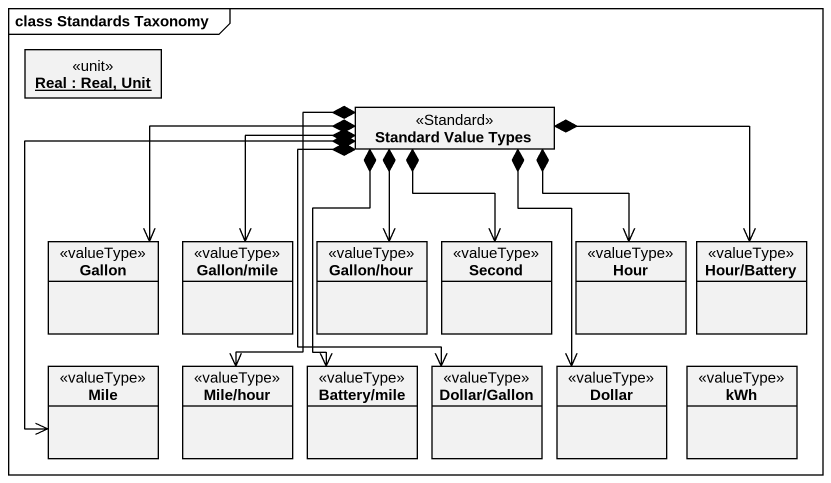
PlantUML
@startuml
mainframe class Standards Taxonomy
hide circle
hide empty members
object "Real : Real, Unit" as Real <<unit>>
class "Standard Value Types" as Standard_Value_Types <<Standard>>
class Gallon <<valueType>>
class "Gallon/mile" as Gallon_mile <<valueType>>
class "Gallon/hour" as Gallon_hour <<valueType>>
class Second <<valueType>>
class Hour <<valueType>>
class "Hour/Battery" as Hour_Battery <<valueType>>
class Mile <<valueType>>
class "Mile/hour" as Mile_hour <<valueType>>
class "Battery/mile" as Battery_mile <<valueType>>
class "Dollar/Gallon" as Dollar_Gallon <<valueType>>
class Dollar <<valueType>>
class kWh <<valueType>>
Standard_Value_Types *-left-> Gallon
Standard_Value_Types *--> Gallon_mile
Standard_Value_Types *--> Gallon_hour
Standard_Value_Types *--> Second
Standard_Value_Types *--> Hour
Standard_Value_Types *-right-> Hour_Battery
Standard_Value_Types *--> Mile
Standard_Value_Types *--> Mile_hour
Standard_Value_Types *--> Battery_mile
Standard_Value_Types *--> Dollar_Gallon
Standard_Value_Types *--> Dollar
@enduml
